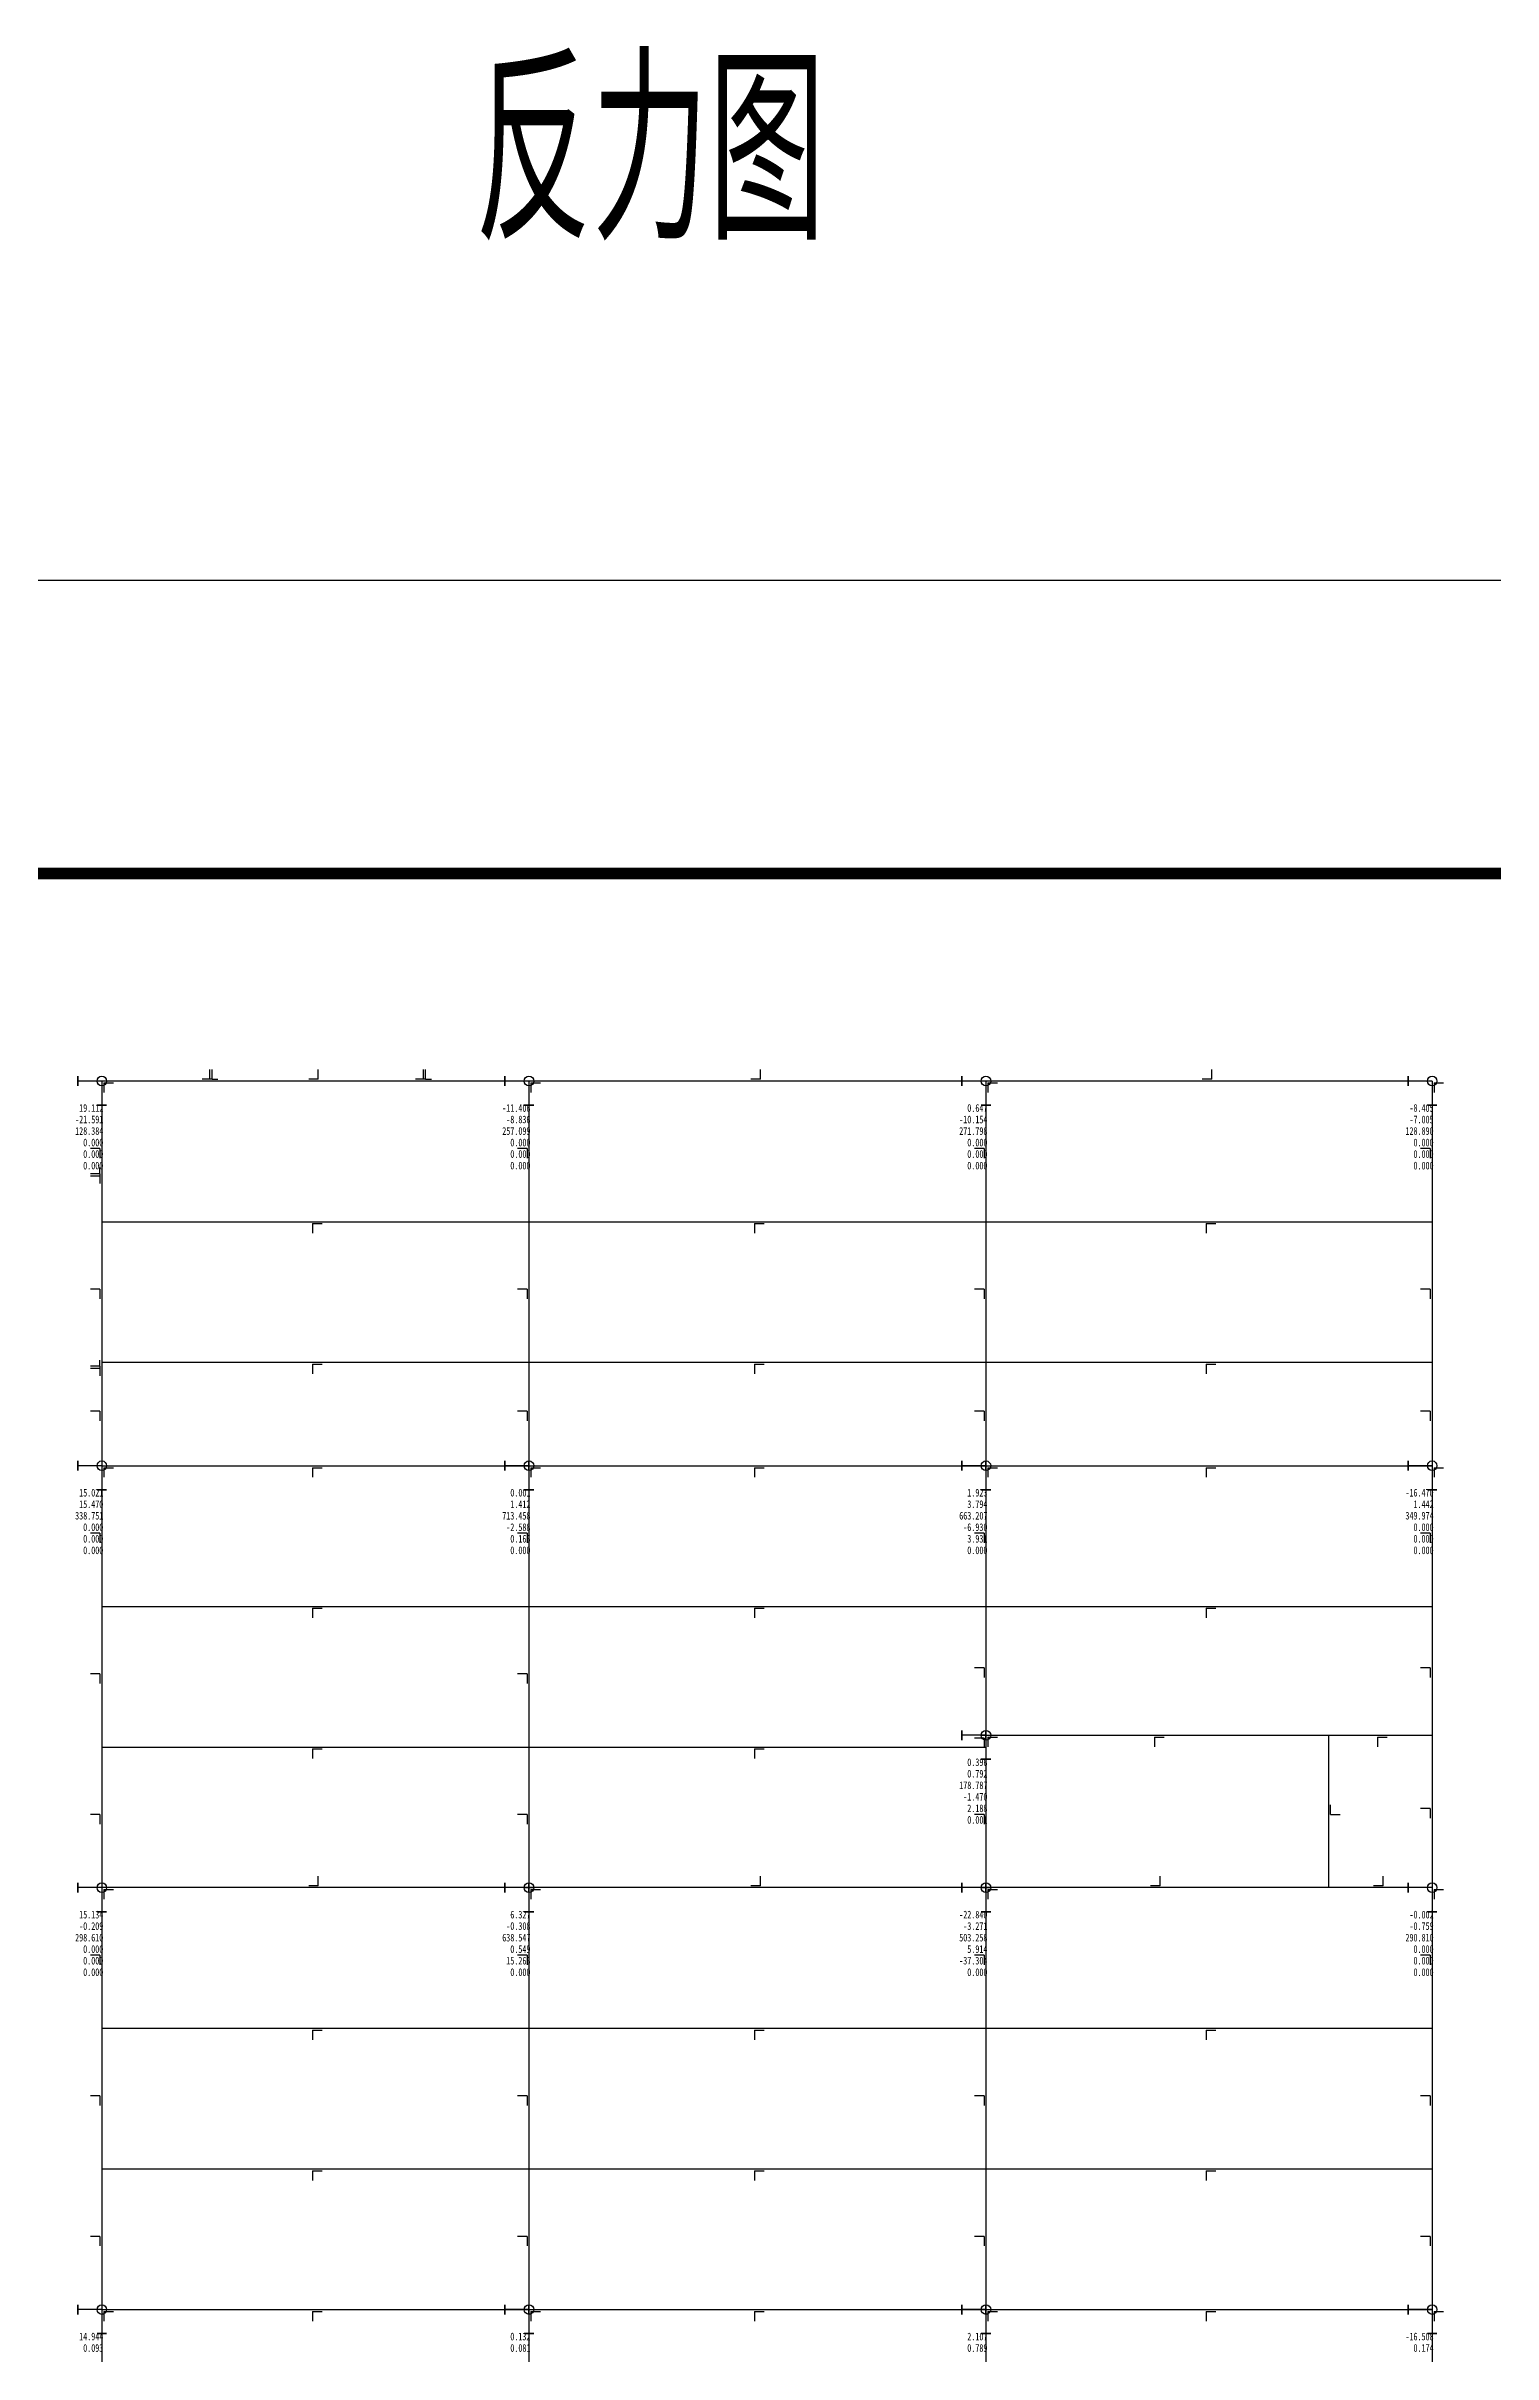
# Model space of a CAD drawing. Extents: x -32169 to 443031, y -120117 to 204739.
# Drawn here: x 72845 to 97538, y 165358 to 204739 of the extents above; entities that cross this region are included whole.
import ezdxf

# ---------------------------------------------------------------- set-up
doc = ezdxf.new("R2010")
doc.units = 0
doc.header["$LTSCALE"] = 1000
for name, color, linetype in [('PUB_TITLE', 3, 'CONTINUOUS'), ('TEXT', 7, 'CONTINUOUS'), ('标注', 3, 'CONTINUOUS'), ('结构层', 7, 'CONTINUOUS')]:
    doc.layers.add(name, color=color, linetype=linetype)
doc.styles.add('TSSD', font='tssdeng.shx', dxfattribs={"width": 0.7, "bigfont": 'tssdchn.shx'})

# ---------------------------------------------------------------- blocks, each defined once
blk = doc.blocks.new('A$C31182A22')
at = {"layer": '结构层', "color": 5}
for p, q in [((-38155, 66711, -5450), (-38564, 66711, -5450)), ((-38155, 66711, -5450), (-38155, 66301, -5450)), ((-38155, 66711, -5450), (-38155, 66711, -5860)), ((-30865, 66711, -5450), (-31274, 66711, -5450)), ((-30865, 66711, -5450), (-30865, 66301, -5450)), ((-30865, 66711, -5450), (-30865, 66711, -5860)), ((-23065, 66711, -5450), (-23474, 66711, -5450)), ((-23065, 66711, -5450), (-23065, 66301, -5450)), ((-23065, 66711, -5450), (-23065, 66711, -5860)), ((-15449, 66711, -5450), (-15859, 66711, -5450)), ((-15449, 66711, -5450), (-15449, 66301, -5450)), ((-15449, 66711, -5450), (-15449, 66711, -5860)), ((-38155, 60146, -5450), (-38564, 60146, -5450)), ((-38155, 60146, -5450), (-38155, 59736, -5450)), ((-38155, 60146, -5450), (-38155, 60146, -5860)), ((-31274, 60064, -5450), (-31274, 60228, -5450)), ((-30865, 60146, -5450), (-31274, 60146, -5450)), ((-31274, 60146, -5532), (-31274, 60146, -5368)), ((-30947, 60146, -5860), (-30783, 60146, -5860)), ((-30865, 60064, -5860), (-30865, 60228, -5860)), ((-30865, 60146, -5450), (-30865, 59736, -5450)), ((-30865, 60146, -5450), (-30865, 60146, -5860)), ((-23474, 60064, -5450), (-23474, 60228, -5450)), ((-23065, 60146, -5450), (-23474, 60146, -5450)), ((-23474, 60146, -5532), (-23474, 60146, -5368)), ((-23147, 60146, -5860), (-22983, 60146, -5860)), ((-23065, 60064, -5860), (-23065, 60228, -5860)), ((-23065, 60146, -5450), (-23065, 59736, -5450)), ((-23065, 60146, -5450), (-23065, 60146, -5860)), ((-15449, 60146, -5450), (-15859, 60146, -5450)), ((-15449, 60146, -5450), (-15449, 59736, -5450)), ((-15449, 60146, -5450), (-15449, 60146, -5860)), ((-30947, 59736, -5450), (-30783, 59736, -5450)), ((-30865, 59736, -5532), (-30865, 59736, -5368)), ((-23147, 59736, -5450), (-22983, 59736, -5450)), ((-23065, 59736, -5532), (-23065, 59736, -5368)), ((-23474, 55464, -5450), (-23474, 55628, -5450)), ((-23065, 55546, -5450), (-23474, 55546, -5450)), ((-23474, 55546, -5532), (-23474, 55546, -5368)), ((-23147, 55546, -5860), (-22983, 55546, -5860)), ((-23065, 55464, -5860), (-23065, 55628, -5860)), ((-23065, 55546, -5450), (-23065, 55136, -5450)), ((-23065, 55546, -5450), (-23065, 55546, -5860)), ((-23147, 55136, -5450), (-22983, 55136, -5450)), ((-23065, 55136, -5532), (-23065, 55136, -5368)), ((-38155, 52946, -5450), (-38564, 52946, -5450)), ((-38155, 52946, -5450), (-38155, 52536, -5450)), ((-38155, 52946, -5450), (-38155, 52946, -5860)), ((-31274, 52864, -5450), (-31274, 53028, -5450)), ((-30865, 52946, -5450), (-31274, 52946, -5450)), ((-31274, 52946, -5532), (-31274, 52946, -5368)), ((-30947, 52946, -5860), (-30783, 52946, -5860)), ((-30865, 52864, -5860), (-30865, 53028, -5860)), ((-30865, 52946, -5450), (-30865, 52536, -5450)), ((-30865, 52946, -5450), (-30865, 52946, -5860)), ((-23474, 52864, -5450), (-23474, 53028, -5450)), ((-23065, 52946, -5450), (-23474, 52946, -5450)), ((-23474, 52946, -5532), (-23474, 52946, -5368)), ((-23147, 52946, -5860), (-22983, 52946, -5860)), ((-23065, 52864, -5860), (-23065, 53028, -5860)), ((-23065, 52946, -5450), (-23065, 52536, -5450)), ((-23065, 52946, -5450), (-23065, 52946, -5860)), ((-15449, 52946, -5450), (-15859, 52946, -5450)), ((-15449, 52946, -5450), (-15449, 52536, -5450)), ((-15449, 52946, -5450), (-15449, 52946, -5860)), ((-30947, 52536, -5450), (-30783, 52536, -5450)), ((-30865, 52536, -5532), (-30865, 52536, -5368)), ((-23147, 52536, -5450), (-22983, 52536, -5450)), ((-23065, 52536, -5532), (-23065, 52536, -5368)), ((-38155, 45746, -5450), (-38564, 45746, -5450)), ((-38155, 45746, -5450), (-38155, 45336, -5450)), ((-38155, 45746, -5450), (-38155, 45746, -5860)), ((-31274, 45664, -5450), (-31274, 45828, -5450)), ((-30865, 45746, -5450), (-31274, 45746, -5450)), ((-31274, 45746, -5532), (-31274, 45746, -5368)), ((-30947, 45746, -5860), (-30783, 45746, -5860)), ((-30865, 45664, -5860), (-30865, 45828, -5860)), ((-30865, 45746, -5450), (-30865, 45336, -5450)), ((-30865, 45746, -5450), (-30865, 45746, -5860)), ((-23474, 45664, -5450), (-23474, 45828, -5450)), ((-23065, 45746, -5450), (-23474, 45746, -5450)), ((-23474, 45746, -5532), (-23474, 45746, -5368)), ((-23147, 45746, -5860), (-22983, 45746, -5860)), ((-23065, 45664, -5860), (-23065, 45828, -5860)), ((-23065, 45746, -5450), (-23065, 45336, -5450)), ((-23065, 45746, -5450), (-23065, 45746, -5860)), ((-15449, 45746, -5450), (-15859, 45746, -5450)), ((-15449, 45746, -5450), (-15449, 45336, -5450)), ((-15449, 45746, -5450), (-15449, 45746, -5860)), ((-30947, 45336, -5450), (-30783, 45336, -5450)), ((-30865, 45336, -5532), (-30865, 45336, -5368)), ((-23147, 45336, -5450), (-22983, 45336, -5450)), ((-23065, 45336, -5532), (-23065, 45336, -5368))]:
    blk.add_line(p, q, dxfattribs=at)
at = {"layer": '结构层', "color": 252}
for p, q in [((-38155, 66711), (-38155, 66711, -5450)), ((-30865, 66711), (-38155, 66711)), ((-38155, 66711), (-38155, 64311)), ((-38155, 66711), (-38155, 63428, -2725)), ((-38155, 66711, -5450), (-38155, 63428, -2725)), ((-34510, 66711, -2725), (-38155, 66711)), ((-34510, 66711, -2725), (-38155, 66711, -5450)), ((-30865, 66711, -5450), (-34510, 66711, -2725)), ((-30865, 66711), (-34510, 66711, -2725)), ((-30865, 66711), (-30865, 66711, -5450)), ((-23065, 66711), (-30865, 66711)), ((-30865, 66711), (-30865, 64311)), ((-23065, 66711), (-23065, 66711, -5450)), ((-15449, 66711), (-23065, 66711)), ((-23065, 66711), (-23065, 64311)), ((-15449, 66711), (-15449, 66711, -5450)), ((-15449, 66711), (-15449, 64311)), ((-38155, 64311), (-38155, 61911)), ((-38155, 64311), (-30865, 64311)), ((-30865, 64311), (-30865, 61911)), ((-30865, 64311), (-23065, 64311)), ((-23065, 64311), (-23065, 61911)), ((-23065, 64311), (-15449, 64311)), ((-15449, 64311), (-15449, 61911)), ((-38155, 63428, -2725), (-38155, 60146, -5450)), ((-38155, 63428, -2725), (-38155, 60146)), ((-38155, 61911), (-38155, 60146)), ((-38155, 61911), (-30865, 61911)), ((-30865, 61911), (-30865, 60146)), ((-30865, 61911), (-23065, 61911)), ((-23065, 61911), (-23065, 60146)), ((-23065, 61911), (-15449, 61911)), ((-15449, 61911), (-15449, 60146)), ((-38155, 60146), (-38155, 60146, -5450)), ((-38155, 60146), (-30865, 60146)), ((-38155, 60146), (-38155, 57746)), ((-30865, 60146), (-30865, 60146, -5450)), ((-30865, 60146), (-23065, 60146)), ((-30865, 60146), (-30865, 57746)), ((-23065, 60146), (-23065, 60146, -5450)), ((-23065, 60146), (-15449, 60146)), ((-23065, 60146), (-23065, 57746)), ((-15449, 60146), (-15449, 60146, -5450)), ((-15449, 60146), (-15449, 57746)), ((-38155, 57746), (-30865, 57746)), ((-38155, 57746), (-38155, 55346)), ((-30865, 57746), (-23065, 57746)), ((-30865, 57746), (-30865, 55346)), ((-23065, 57746), (-15449, 57746)), ((-23065, 57746), (-23065, 55546)), ((-15449, 57746), (-15449, 55546)), ((-23065, 55546), (-23065, 55546, -5450)), ((-23065, 55546), (-17215, 55546)), ((-23065, 55546), (-23065, 55346)), ((-17215, 52946), (-17215, 55546)), ((-17215, 55546), (-15449, 55546)), ((-15449, 55546), (-15449, 52946)), ((-38155, 55346), (-30865, 55346)), ((-38155, 55346), (-38155, 52946)), ((-30865, 55346), (-23065, 55346)), ((-30865, 55346), (-30865, 52946)), ((-23065, 55346), (-23065, 52946)), ((-38155, 52946), (-38155, 52946, -5450)), ((-30865, 52946), (-38155, 52946)), ((-38155, 52946), (-38155, 50546)), ((-30865, 52946), (-30865, 52946, -5450)), ((-23065, 52946), (-30865, 52946)), ((-30865, 52946), (-30865, 50546)), ((-23065, 52946), (-23065, 52946, -5450)), ((-17215, 52946), (-23065, 52946)), ((-23065, 52946), (-23065, 50546)), ((-15449, 52946), (-17215, 52946)), ((-15449, 52946), (-15449, 52946, -5450)), ((-15449, 52946), (-15449, 50546)), ((-38155, 50546), (-30865, 50546)), ((-38155, 50546), (-38155, 48146)), ((-30865, 50546), (-23065, 50546)), ((-30865, 50546), (-30865, 48146)), ((-23065, 50546), (-15449, 50546)), ((-23065, 50546), (-23065, 48146)), ((-15449, 50546), (-15449, 48146)), ((-38155, 48146), (-30865, 48146)), ((-38155, 48146), (-38155, 45746)), ((-30865, 48146), (-23065, 48146)), ((-30865, 48146), (-30865, 45746)), ((-23065, 48146), (-15449, 48146)), ((-23065, 48146), (-23065, 45746)), ((-15449, 48146), (-15449, 45746)), ((-38155, 45746), (-38155, 45746, -5450)), ((-38155, 45746), (-30865, 45746)), ((-38155, 45746), (-38155, 43346)), ((-30865, 45746), (-30865, 45746, -5450)), ((-30865, 45746), (-23065, 45746)), ((-30865, 45746), (-30865, 43346)), ((-23065, 45746), (-23065, 45746, -5450)), ((-23065, 45746), (-15449, 45746)), ((-23065, 45746), (-23065, 43346)), ((-15449, 45746), (-15449, 45746, -5450)), ((-15449, 45746), (-15449, 43346))]:
    blk.add_line(p, q, dxfattribs=at)
at = {"layer": '结构层', "color": 1}
for p, q in [((-38122, 66678, -2676), (-38122, 66678, -2840)), ((-36312, 66743, -4032), (-36444, 66743, -4130)), ((-36273, 66743, -1366), (-36404, 66743, -1268)), ((-34460, 66743, 33), (-34624, 66743, 33)), ((-32667, 66743, -1307), (-32799, 66743, -1405)), ((-32628, 66743, -4091), (-32759, 66743, -3993)), ((-30832, 66678, -2676), (-30832, 66678, -2840)), ((-26915, 66743, 33), (-27079, 66743, 33)), ((-23032, 66678, -2676), (-23032, 66678, -2840)), ((-19208, 66743, 33), (-19372, 66743, 33)), ((-15416, 66678, -2676), (-15416, 66678, -2840)), ((-38187, 65560, 33), (-38187, 65396, 33)), ((-30897, 65560, 33), (-30897, 65396, 33)), ((-23097, 65560, 33), (-23097, 65396, 33)), ((-15482, 65560, 33), (-15482, 65396, 33)), ((-38187, 65128, -4094), (-38187, 65002, -3989)), ((-38187, 65086, -1306), (-38187, 64960, -1411)), ((-34559, 64278, 33), (-34395, 64278, 33)), ((-27014, 64278, 33), (-26850, 64278, 33)), ((-19306, 64278, 33), (-19142, 64278, 33)), ((-38187, 63160, 33), (-38187, 62996, 33)), ((-30897, 63160, 33), (-30897, 62996, 33)), ((-23097, 63160, 33), (-23097, 62996, 33)), ((-15482, 63160, 33), (-15482, 62996, 33)), ((-38187, 61846, -1369), (-38187, 61720, -1264)), ((-34559, 61878, 33), (-34395, 61878, 33)), ((-27014, 61878, 33), (-26850, 61878, 33)), ((-19306, 61878, 33), (-19142, 61878, 33)), ((-38187, 61804, -4031), (-38187, 61678, -4136)), ((-38187, 61077, 33), (-38187, 60913, 33)), ((-30897, 61077, 33), (-30897, 60913, 33)), ((-23097, 61077, 33), (-23097, 60913, 33)), ((-15482, 61077, 33), (-15482, 60913, 33)), ((-38122, 60113, -2676), (-38122, 60113, -2840)), ((-34559, 60113, 33), (-34395, 60113, 33)), ((-30832, 60113, -2676), (-30832, 60113, -2840)), ((-27014, 60113, 33), (-26850, 60113, 33)), ((-23032, 60113, -2676), (-23032, 60113, -2840)), ((-19306, 60113, 33), (-19142, 60113, 33)), ((-15416, 60113, -2676), (-15416, 60113, -2840)), ((-38187, 58995, 33), (-38187, 58831, 33)), ((-30897, 58995, 33), (-30897, 58831, 33)), ((-23097, 58995, 33), (-23097, 58831, 33)), ((-15482, 58995, 33), (-15482, 58831, 33)), ((-34559, 57713, 33), (-34395, 57713, 33)), ((-27014, 57713, 33), (-26850, 57713, 33)), ((-19306, 57713, 33), (-19142, 57713, 33)), ((-38187, 56595, 33), (-38187, 56431, 33)), ((-30897, 56595, 33), (-30897, 56431, 33)), ((-23097, 56695, 33), (-23097, 56531, 33)), ((-15482, 56695, 33), (-15482, 56531, 33)), ((-34559, 55313, 33), (-34395, 55313, 33)), ((-27014, 55313, 33), (-26850, 55313, 33)), ((-23097, 55495, 33), (-23097, 55331, 33)), ((-23032, 55513, -2676), (-23032, 55513, -2840)), ((-20189, 55513, 33), (-20025, 55513, 33)), ((-16381, 55513, 33), (-16217, 55513, 33)), ((-17182, 54197, 33), (-17182, 54360, 33)), ((-38187, 54195, 33), (-38187, 54031, 33)), ((-30897, 54195, 33), (-30897, 54031, 33)), ((-23097, 54195, 33), (-23097, 54031, 33)), ((-15482, 54295, 33), (-15482, 54131, 33)), ((-38122, 52913, -2676), (-38122, 52913, -2840)), ((-34460, 52978, 33), (-34624, 52978, 33)), ((-30832, 52913, -2676), (-30832, 52913, -2840)), ((-26915, 52978, 33), (-27079, 52978, 33)), ((-23032, 52913, -2676), (-23032, 52913, -2840)), ((-20090, 52978, 33), (-20254, 52978, 33)), ((-16283, 52978, 33), (-16447, 52978, 33)), ((-15416, 52913, -2676), (-15416, 52913, -2840)), ((-38187, 51795, 33), (-38187, 51631, 33)), ((-30897, 51795, 33), (-30897, 51631, 33)), ((-23097, 51795, 33), (-23097, 51631, 33)), ((-15482, 51795, 33), (-15482, 51631, 33)), ((-34559, 50513, 33), (-34395, 50513, 33)), ((-27014, 50513, 33), (-26850, 50513, 33)), ((-19306, 50513, 33), (-19142, 50513, 33)), ((-38187, 49395, 33), (-38187, 49231, 33)), ((-30897, 49395, 33), (-30897, 49231, 33)), ((-23097, 49395, 33), (-23097, 49231, 33)), ((-15482, 49395, 33), (-15482, 49231, 33)), ((-34559, 48113, 33), (-34395, 48113, 33)), ((-27014, 48113, 33), (-26850, 48113, 33)), ((-19306, 48113, 33), (-19142, 48113, 33)), ((-38187, 46995, 33), (-38187, 46831, 33)), ((-30897, 46995, 33), (-30897, 46831, 33)), ((-23097, 46995, 33), (-23097, 46831, 33)), ((-15482, 46995, 33), (-15482, 46831, 33)), ((-38122, 45713, -2676), (-38122, 45713, -2840)), ((-34559, 45713, 33), (-34395, 45713, 33)), ((-30832, 45713, -2676), (-30832, 45713, -2840)), ((-27014, 45713, 33), (-26850, 45713, 33)), ((-23032, 45713, -2676), (-23032, 45713, -2840)), ((-19306, 45713, 33), (-19142, 45713, 33)), ((-15416, 45713, -2676), (-15416, 45713, -2840))]:
    blk.add_line(p, q, dxfattribs=at)
at = {"layer": '结构层', "color": 0}
for p, q in [((-38122, 66678, -2676), (-37958, 66678, -2676)), ((-36312, 66743, -4032), (-36411, 66743, -3901)), ((-36273, 66743, -1366), (-36175, 66743, -1234)), ((-34460, 66743, 33), (-34460, 66743, 197)), ((-32667, 66743, -1307), (-32766, 66743, -1176)), ((-32628, 66743, -4091), (-32530, 66743, -3959)), ((-30832, 66678, -2676), (-30668, 66678, -2676)), ((-26915, 66743, 33), (-26915, 66743, 197)), ((-23032, 66678, -2676), (-22868, 66678, -2676)), ((-19208, 66743, 33), (-19208, 66743, 197)), ((-15416, 66678, -2676), (-15253, 66678, -2676)), ((-38187, 65560, 33), (-38187, 65560, 197)), ((-30897, 65560, 33), (-30897, 65560, 197)), ((-23097, 65560, 33), (-23097, 65560, 197)), ((-15482, 65560, 33), (-15482, 65560, 197)), ((-38187, 65128, -4094), (-38187, 65233, -3968)), ((-38187, 65086, -1306), (-38187, 64982, -1180)), ((-34559, 64278, 33), (-34559, 64278, 197)), ((-27014, 64278, 33), (-27014, 64278, 197)), ((-19306, 64278, 33), (-19306, 64278, 197)), ((-38187, 63160, 33), (-38187, 63160, 197)), ((-30897, 63160, 33), (-30897, 63160, 197)), ((-23097, 63160, 33), (-23097, 63160, 197)), ((-15482, 63160, 33), (-15482, 63160, 197)), ((-38187, 61846, -1369), (-38187, 61950, -1243)), ((-34559, 61878, 33), (-34559, 61878, 197)), ((-27014, 61878, 33), (-27014, 61878, 197)), ((-19306, 61878, 33), (-19306, 61878, 197)), ((-38187, 61804, -4031), (-38187, 61699, -3905)), ((-38187, 61077, 33), (-38187, 61077, 197)), ((-30897, 61077, 33), (-30897, 61077, 197)), ((-23097, 61077, 33), (-23097, 61077, 197)), ((-15482, 61077, 33), (-15482, 61077, 197)), ((-38122, 60113, -2676), (-37958, 60113, -2676)), ((-34559, 60113, 33), (-34559, 60113, 197)), ((-30832, 60113, -2676), (-30668, 60113, -2676)), ((-27014, 60113, 33), (-27014, 60113, 197)), ((-23032, 60113, -2676), (-22868, 60113, -2676)), ((-19306, 60113, 33), (-19306, 60113, 197)), ((-15416, 60113, -2676), (-15253, 60113, -2676)), ((-38187, 58995, 33), (-38187, 58995, 197)), ((-30897, 58995, 33), (-30897, 58995, 197)), ((-23097, 58995, 33), (-23097, 58995, 197)), ((-15482, 58995, 33), (-15482, 58995, 197)), ((-34559, 57713, 33), (-34559, 57713, 197)), ((-27014, 57713, 33), (-27014, 57713, 197)), ((-19306, 57713, 33), (-19306, 57713, 197)), ((-38187, 56595, 33), (-38187, 56595, 197)), ((-30897, 56595, 33), (-30897, 56595, 197)), ((-23097, 56695, 33), (-23097, 56695, 197)), ((-15482, 56695, 33), (-15482, 56695, 197)), ((-34559, 55313, 33), (-34559, 55313, 197)), ((-27014, 55313, 33), (-27014, 55313, 197)), ((-23097, 55495, 33), (-23097, 55495, 197)), ((-23032, 55513, -2676), (-22868, 55513, -2676)), ((-20189, 55513, 33), (-20189, 55513, 197)), ((-16381, 55513, 33), (-16381, 55513, 197)), ((-38187, 54195, 33), (-38187, 54195, 197)), ((-30897, 54195, 33), (-30897, 54195, 197)), ((-23097, 54195, 33), (-23097, 54195, 197)), ((-17182, 54197, 33), (-17182, 54197, 197)), ((-15482, 54295, 33), (-15482, 54295, 197)), ((-38122, 52913, -2676), (-37958, 52913, -2676)), ((-34460, 52978, 33), (-34460, 52978, 197)), ((-30832, 52913, -2676), (-30668, 52913, -2676)), ((-26915, 52978, 33), (-26915, 52978, 197)), ((-23032, 52913, -2676), (-22868, 52913, -2676)), ((-20090, 52978, 33), (-20090, 52978, 197)), ((-16283, 52978, 33), (-16283, 52978, 197)), ((-15416, 52913, -2676), (-15253, 52913, -2676)), ((-38187, 51795, 33), (-38187, 51795, 197)), ((-30897, 51795, 33), (-30897, 51795, 197)), ((-23097, 51795, 33), (-23097, 51795, 197)), ((-15482, 51795, 33), (-15482, 51795, 197)), ((-34559, 50513, 33), (-34559, 50513, 197)), ((-27014, 50513, 33), (-27014, 50513, 197)), ((-19306, 50513, 33), (-19306, 50513, 197)), ((-38187, 49395, 33), (-38187, 49395, 197)), ((-30897, 49395, 33), (-30897, 49395, 197)), ((-23097, 49395, 33), (-23097, 49395, 197)), ((-15482, 49395, 33), (-15482, 49395, 197)), ((-34559, 48113, 33), (-34559, 48113, 197)), ((-27014, 48113, 33), (-27014, 48113, 197)), ((-19306, 48113, 33), (-19306, 48113, 197)), ((-38187, 46995, 33), (-38187, 46995, 197)), ((-30897, 46995, 33), (-30897, 46995, 197)), ((-23097, 46995, 33), (-23097, 46995, 197)), ((-15482, 46995, 33), (-15482, 46995, 197)), ((-38122, 45713, -2676), (-37958, 45713, -2676)), ((-34559, 45713, 33), (-34559, 45713, 197)), ((-30832, 45713, -2676), (-30668, 45713, -2676)), ((-27014, 45713, 33), (-27014, 45713, 197)), ((-23032, 45713, -2676), (-22868, 45713, -2676)), ((-19306, 45713, 33), (-19306, 45713, 197)), ((-15416, 45713, -2676), (-15253, 45713, -2676))]:
    blk.add_line(p, q, dxfattribs=at)
at = {"layer": '结构层', "color": 4}
for p, q in [((-38122, 66678, -2676), (-38122, 66514, -2676)), ((-36312, 66743, -4032), (-36312, 66907, -4032)), ((-36273, 66743, -1366), (-36273, 66907, -1366)), ((-34460, 66743, 33), (-34460, 66907, 33)), ((-32667, 66743, -1307), (-32667, 66907, -1307)), ((-32628, 66743, -4091), (-32628, 66907, -4091)), ((-30832, 66678, -2676), (-30832, 66514, -2676)), ((-26915, 66743, 33), (-26915, 66907, 33)), ((-23032, 66678, -2676), (-23032, 66514, -2676)), ((-19208, 66743, 33), (-19208, 66907, 33)), ((-15416, 66678, -2676), (-15416, 66514, -2676)), ((-38187, 65560, 33), (-38351, 65560, 33)), ((-30897, 65560, 33), (-31061, 65560, 33)), ((-23097, 65560, 33), (-23261, 65560, 33)), ((-15482, 65560, 33), (-15646, 65560, 33)), ((-38187, 65128, -4094), (-38351, 65128, -4094)), ((-38187, 65086, -1306), (-38351, 65086, -1306)), ((-34559, 64278, 33), (-34559, 64114, 33)), ((-27014, 64278, 33), (-27014, 64114, 33)), ((-19306, 64278, 33), (-19306, 64114, 33)), ((-38187, 63160, 33), (-38351, 63160, 33)), ((-30897, 63160, 33), (-31061, 63160, 33)), ((-23097, 63160, 33), (-23261, 63160, 33)), ((-15482, 63160, 33), (-15646, 63160, 33)), ((-38187, 61846, -1369), (-38351, 61846, -1369)), ((-34559, 61878, 33), (-34559, 61714, 33)), ((-27014, 61878, 33), (-27014, 61714, 33)), ((-19306, 61878, 33), (-19306, 61714, 33)), ((-38187, 61804, -4031), (-38351, 61804, -4031)), ((-38187, 61077, 33), (-38351, 61077, 33)), ((-30897, 61077, 33), (-31061, 61077, 33)), ((-23097, 61077, 33), (-23261, 61077, 33)), ((-15482, 61077, 33), (-15646, 61077, 33)), ((-38122, 60113, -2676), (-38122, 59949, -2676)), ((-34559, 60113, 33), (-34559, 59949, 33)), ((-30832, 60113, -2676), (-30832, 59949, -2676)), ((-27014, 60113, 33), (-27014, 59949, 33)), ((-23032, 60113, -2676), (-23032, 59949, -2676)), ((-19306, 60113, 33), (-19306, 59949, 33)), ((-15416, 60113, -2676), (-15416, 59949, -2676)), ((-38187, 58995, 33), (-38351, 58995, 33)), ((-30897, 58995, 33), (-31061, 58995, 33)), ((-23097, 58995, 33), (-23261, 58995, 33)), ((-15482, 58995, 33), (-15646, 58995, 33)), ((-34559, 57713, 33), (-34559, 57549, 33)), ((-27014, 57713, 33), (-27014, 57549, 33)), ((-19306, 57713, 33), (-19306, 57549, 33)), ((-38187, 56595, 33), (-38351, 56595, 33)), ((-30897, 56595, 33), (-31061, 56595, 33)), ((-23097, 56695, 33), (-23261, 56695, 33)), ((-15482, 56695, 33), (-15646, 56695, 33)), ((-34559, 55313, 33), (-34559, 55149, 33)), ((-27014, 55313, 33), (-27014, 55149, 33)), ((-23097, 55495, 33), (-23261, 55495, 33)), ((-23032, 55513, -2676), (-23032, 55349, -2676)), ((-20189, 55513, 33), (-20189, 55349, 33)), ((-16381, 55513, 33), (-16381, 55349, 33)), ((-38187, 54195, 33), (-38351, 54195, 33)), ((-30897, 54195, 33), (-31061, 54195, 33)), ((-23097, 54195, 33), (-23261, 54195, 33)), ((-17182, 54197, 33), (-17018, 54197, 33)), ((-15482, 54295, 33), (-15646, 54295, 33)), ((-38122, 52913, -2676), (-38122, 52749, -2676)), ((-34460, 52978, 33), (-34460, 53142, 33)), ((-30832, 52913, -2676), (-30832, 52749, -2676)), ((-26915, 52978, 33), (-26915, 53142, 33)), ((-23032, 52913, -2676), (-23032, 52749, -2676)), ((-20090, 52978, 33), (-20090, 53142, 33)), ((-16283, 52978, 33), (-16283, 53142, 33)), ((-15416, 52913, -2676), (-15416, 52749, -2676)), ((-38187, 51795, 33), (-38351, 51795, 33)), ((-30897, 51795, 33), (-31061, 51795, 33)), ((-23097, 51795, 33), (-23261, 51795, 33)), ((-15482, 51795, 33), (-15646, 51795, 33)), ((-34559, 50513, 33), (-34559, 50349, 33)), ((-27014, 50513, 33), (-27014, 50349, 33)), ((-19306, 50513, 33), (-19306, 50349, 33)), ((-38187, 49395, 33), (-38351, 49395, 33)), ((-30897, 49395, 33), (-31061, 49395, 33)), ((-23097, 49395, 33), (-23261, 49395, 33)), ((-15482, 49395, 33), (-15646, 49395, 33)), ((-34559, 48113, 33), (-34559, 47949, 33)), ((-27014, 48113, 33), (-27014, 47949, 33)), ((-19306, 48113, 33), (-19306, 47949, 33)), ((-38187, 46995, 33), (-38351, 46995, 33)), ((-30897, 46995, 33), (-31061, 46995, 33)), ((-23097, 46995, 33), (-23261, 46995, 33)), ((-15482, 46995, 33), (-15646, 46995, 33)), ((-38122, 45713, -2676), (-38122, 45549, -2676)), ((-34559, 45713, 33), (-34559, 45549, 33)), ((-30832, 45713, -2676), (-30832, 45549, -2676)), ((-27014, 45713, 33), (-27014, 45549, 33)), ((-23032, 45713, -2676), (-23032, 45549, -2676)), ((-19306, 45713, 33), (-19306, 45549, 33)), ((-15416, 45713, -2676), (-15416, 45549, -2676))]:
    blk.add_line(p, q, dxfattribs=at)
at = {"layer": '结构层', "color": 5, "extrusion": (1, 0, 0)}
for centre in [(66711, -5450, -38564), (66711, -5450, -31274), (66711, -5450, -23474), (66711, -5450, -15859), (60146, -5450, -38564), (60146, -5450, -31274), (60146, -5450, -23474), (60146, -5450, -15859), (55546, -5450, -23474), (52946, -5450, -38564), (52946, -5450, -31274), (52946, -5450, -23474), (52946, -5450, -15859), (45746, -5450, -38564), (45746, -5450, -31274), (45746, -5450, -23474), (45746, -5450, -15859)]:
    blk.add_circle(centre, 81.9, dxfattribs=at)
at = {"layer": '结构层', "color": 5}
for centre in [(-38155, 66711, -5860), (-30865, 66711, -5860), (-23065, 66711, -5860), (-15449, 66711, -5860), (-38155, 60146, -5860), (-30865, 60146, -5860), (-23065, 60146, -5860), (-15449, 60146, -5860), (-23065, 55546, -5860), (-38155, 52946, -5860), (-30865, 52946, -5860), (-23065, 52946, -5860), (-15449, 52946, -5860), (-38155, 45746, -5860), (-30865, 45746, -5860), (-23065, 45746, -5860), (-15449, 45746, -5860)]:
    blk.add_circle(centre, 81.9, dxfattribs=at)
at = {"layer": '结构层', "color": 5, "extrusion": (0, 1, 0)}
for centre in [(38155, -5450, 66301), (30865, -5450, 66301), (23065, -5450, 66301), (15449, -5450, 66301), (38155, -5450, 59736), (30865, -5450, 59736), (23065, -5450, 59736), (15449, -5450, 59736), (23065, -5450, 55136), (38155, -5450, 52536), (30865, -5450, 52536), (23065, -5450, 52536), (15449, -5450, 52536), (38155, -5450, 45336), (30865, -5450, 45336), (23065, -5450, 45336), (15449, -5450, 45336)]:
    blk.add_circle(centre, 81.9, dxfattribs=at)
at = {"layer": '结构层', "color": 6, "width": 0.7}
for s, p in [('  19.112', (-38679, 66186, -5450)), (' -11.406', (-31389, 66186, -5450)), ('   0.647', (-23589, 66186, -5450)), ('  -8.405', (-15973, 66186, -5450)), (' 128.384', (-38679, 65793, -5450)), (' -21.591', (-38679, 65990, -5450)), (' 257.099', (-31389, 65793, -5450)), ('  -8.836', (-31389, 65990, -5450)), (' 271.798', (-23589, 65793, -5450)), (' -10.154', (-23589, 65990, -5450)), (' 128.890', (-15973, 65793, -5450)), ('  -7.005', (-15973, 65990, -5450)), ('   0.000', (-38679, 65597, -5450)), ('   0.000', (-38679, 65400, -5450)), ('   0.000', (-31389, 65597, -5450)), ('   0.000', (-31389, 65400, -5450)), ('   0.000', (-23589, 65597, -5450)), ('   0.000', (-23589, 65400, -5450)), ('   0.000', (-15973, 65597, -5450)), ('   0.000', (-15973, 65400, -5450)), ('   0.000', (-38679, 65203, -5450)), ('   0.000', (-31389, 65203, -5450)), ('   0.000', (-23589, 65203, -5450)), ('   0.000', (-15973, 65203, -5450)), ('  15.021', (-38679, 59621, -5450)), ('  15.470', (-38679, 59425, -5450)), ('   0.001', (-31389, 59621, -5450)), ('   1.412', (-31389, 59425, -5450)), ('   3.794', (-23589, 59425, -5450)), ('   1.923', (-23589, 59621, -5450)), (' -16.470', (-15973, 59621, -5450)), ('   1.442', (-15973, 59425, -5450)), (' 338.751', (-38679, 59228, -5450)), ('   0.000', (-38679, 59032, -5450)), (' 713.458', (-31389, 59228, -5450)), ('  -2.588', (-31389, 59032, -5450)), (' 663.207', (-23589, 59228, -5450)), ('  -6.930', (-23589, 59032, -5450)), (' 349.974', (-15973, 59228, -5450)), ('   0.000', (-15973, 59032, -5450)), ('   0.000', (-38679, 58835, -5450)), ('   0.000', (-38679, 58638, -5450)), ('   0.166', (-31389, 58835, -5450)), ('   0.000', (-31389, 58638, -5450)), ('   3.931', (-23589, 58835, -5450)), ('   0.000', (-23589, 58638, -5450)), ('   0.000', (-15973, 58835, -5450)), ('   0.000', (-15973, 58638, -5450)), ('   0.396', (-23589, 55021, -5450)), (' 178.787', (-23589, 54628, -5450)), ('   0.792', (-23589, 54825, -5450)), ('  -1.470', (-23589, 54432, -5450)), ('   2.188', (-23589, 54235, -5450)), ('   0.001', (-23589, 54038, -5450)), ('  15.134', (-38679, 52421, -5450)), ('   6.327', (-31389, 52421, -5450)), (' -22.840', (-23589, 52421, -5450)), ('  -0.002', (-15973, 52421, -5450)), (' 298.610', (-38679, 52028, -5450)), ('  -0.209', (-38679, 52225, -5450)), (' 638.547', (-31389, 52028, -5450)), ('  -0.308', (-31389, 52225, -5450)), (' 503.258', (-23589, 52028, -5450)), ('  -3.271', (-23589, 52225, -5450)), (' 290.810', (-15973, 52028, -5450)), ('  -0.759', (-15973, 52225, -5450)), ('   0.000', (-38679, 51832, -5450)), ('   0.000', (-38679, 51635, -5450)), ('  15.266', (-31389, 51635, -5450)), ('   0.549', (-31389, 51832, -5450)), (' -37.304', (-23589, 51635, -5450)), ('   5.914', (-23589, 51832, -5450)), ('   0.000', (-15973, 51832, -5450)), ('   0.000', (-15973, 51635, -5450)), ('   0.000', (-38679, 51438, -5450)), ('   0.000', (-31389, 51438, -5450)), ('   0.000', (-23589, 51438, -5450)), ('   0.000', (-15973, 51438, -5450)), ('  14.944', (-38679, 45221, -5450)), ('   0.132', (-31389, 45221, -5450)), ('   2.107', (-23589, 45221, -5450)), (' -16.508', (-15973, 45221, -5450)), ('   0.093', (-38679, 45025, -5450)), ('   0.081', (-31389, 45025, -5450)), ('   0.789', (-23589, 45025, -5450)), ('   0.174', (-15973, 45025, -5450))]:
    blk.add_text(s, height=131.1, dxfattribs=at).set_placement(p)

msp = doc.modelspace()

# ---------------------------------------------------------------- linework, layer by layer
at = {"layer": 'PUB_TITLE'}
msp.add_lwpolyline([(48230.54765, 47020.10179), (132230.54765, 47020.10179), (132230.54765, 195620.10179), (48230.54765, 195620.10179)], close=True, dxfattribs=at)
at = {"layer": 'PUB_TITLE', "const_width": 200}
msp.add_lwpolyline([(50230.54765, 49020.10179), (130230.54765, 49020.10179), (130230.54765, 190620.10179), (50230.54765, 190620.10179)], close=True, dxfattribs=at)

# ---------------------------------------------------------------- block references
at = {"layer": 'TEXT'}
msp.add_blockref('A$C31182A22', (111950.8152, 120367.38158), dxfattribs=at)

# ---------------------------------------------------------------- texts
at = {"layer": '标注', "style": 'TSSD', "width": 0.7}
msp.add_text('反力图', height=3000, dxfattribs=at).set_placement((80162.9941, 201434.31256))

doc.saveas('drawing.dxf')
